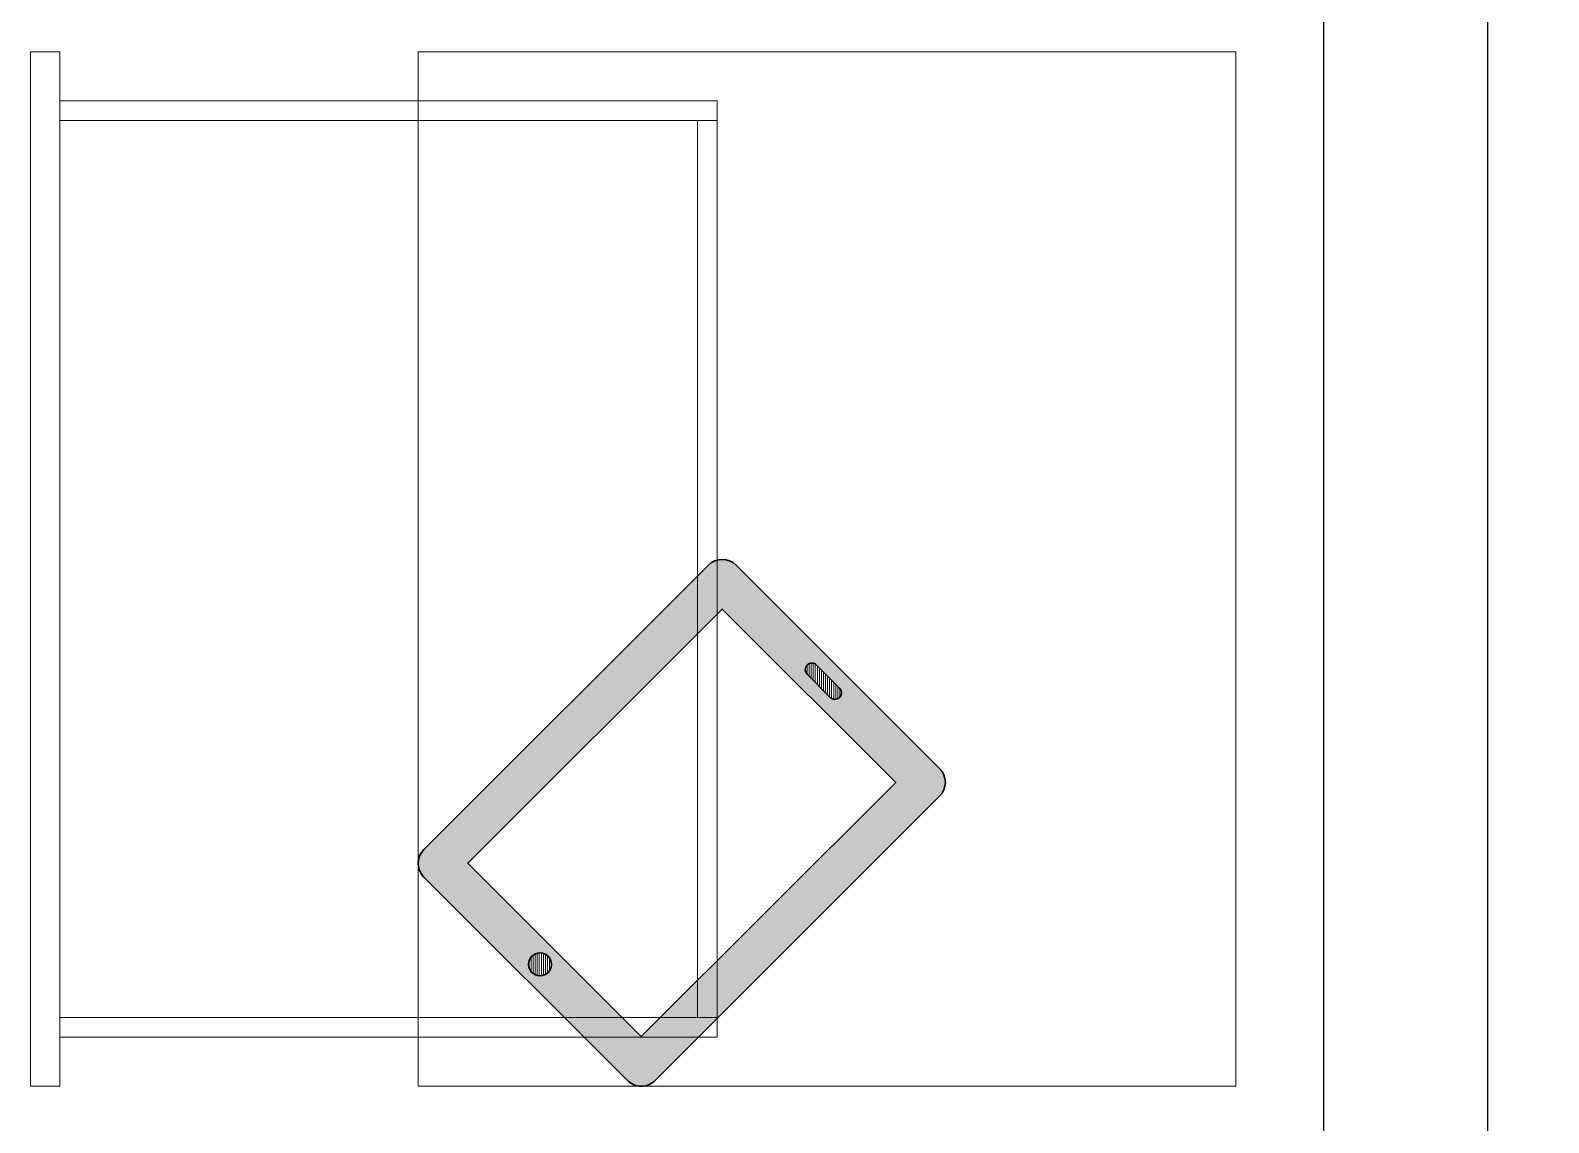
# Model space of a CAD drawing. Header units: feet. Extents: x 9819784 to 9831901, y -7052673 to -7045588.
# Drawn here: x 9830035 to 9830964, y -7049606 to -7048938 of the extents above; entities that cross this region are included whole.
import ezdxf

# ---------------------------------------------------------------- set-up
doc = ezdxf.new("R2010")
doc.units = ezdxf.units.FT
doc.header["$LTSCALE"] = 33
doc.header["$MEASUREMENT"] = 0
doc.linetypes.add('HIDDEN2', pattern=[4.7624999999999975, 3.174999999999998, -1.587499999999999])
for name, color, linetype, lineweight in [('Door', 2, 'Continuous', 13), ('LENS-DOOR', 34, 'Continuous', 20), ('LENS-FURNITURE', 13, 'Continuous', 9), ('LENS-PARTITION', 21, 'Continuous', 25)]:
    doc.layers.add(name, color=color, linetype=linetype, lineweight=lineweight)

# ---------------------------------------------------------------- blocks, each defined once
blk = doc.blocks.new('TRIAL SET CABINET 633x500')
at = {"layer": 'LENS-FURNITURE'}
h = blk.add_hatch(color=9, dxfattribs=at)
h.dxf.hatch_style = 1
edge = h.paths.add_edge_path()
edge.add_line((-8.54246803093703, -981.9670201920668), (115.9083254579454, -857.5162267031847))
edge.add_arc((107.4230440836399, -849.030945328879), 12.00000000009463, 315, 405)
edge.add_line((115.9083254579454, -840.5456639545736), (-58.03994271345434, -666.5973957831737))
edge.add_arc((-66.52522408775982, -675.0826771574792), 12.00000000009463, 45.00000000000002, 135)
edge.add_line((-75.01050546206531, -666.5973957831737), (-199.4612989509478, -791.0481892720562))
edge.add_arc((-190.9760175766423, -799.5334706454303), 11.99999999943607, 135.0000000031442, 225.0000000031442)
edge.add_line((-199.4612989500165, -808.0187520197359), (-25.5130307786167, -981.967020191136))
edge.add_arc((-17.02774940431148, -973.4817388177615), 11.99999999943605, 224.9999999968574, 314.9999999968578)
h.paths.add_polyline_path([(-17.02774940524252, -955.0969625067663), (89.03826777357607, -849.0309453279477), (-66.52522408775982, -693.4674534666119), (-172.5912412665784, -799.5334706454305)], flags=16)
edge = h.paths.add_edge_path(flags=16)
edge.add_line((-138.2965623782947, -741.9042679787381), (-124.1544267544522, -727.7621323548956))
edge.add_arc((-121.3259996296837, -730.5905594796641), 4.000000000031514, 45.00000000000051, 134.9999999999996, ccw=False)
edge.add_arc((-121.3259996296838, -730.5905594796641), 4.000000000031584, -45.000000000000625, 44.999999999999375, ccw=False)
edge.add_line((-118.4975725049153, -733.4189866044327), (-132.6397081287578, -747.561122228275))
edge.add_arc((-135.4681352535263, -744.7326951035067), 4.000000000031524, 225.0000000000006, 314.99999999999966, ccw=False)
edge.add_arc((-135.4681352535261, -744.7326951035066), 4.000000000031665, 135.0000000000006, 225.0000000000006, ccw=False)
edge = h.paths.add_edge_path(flags=16)
edge.add_arc((44.84409394953398, -910.9027886827243), 7, 0, 360)
at = {"layer": 'LENS-FURNITURE', "lineweight": 0}
h = blk.add_hatch(dxfattribs=at)
h.set_pattern_fill('ANSI31', color=252, scale=10, angle=405)
h.set_pattern_definition([(90, (-3772352.875833935, -3684050.327587578), (-1.25, 2e-16), [])])
edge = h.paths.add_edge_path()
edge.add_line((-138.2965623782947, -741.9042679787381), (-124.1544267544522, -727.7621323548956))
edge.add_arc((-121.3259996296837, -730.5905594796641), 4.000000000031514, 45.00000000000051, 134.9999999999996, ccw=False)
edge.add_arc((-121.3259996296838, -730.5905594796641), 4.000000000031584, -45.000000000000625, 44.999999999999375, ccw=False)
edge.add_line((-118.4975725049153, -733.4189866044327), (-132.6397081287578, -747.561122228275))
edge.add_arc((-135.4681352535263, -744.7326951035067), 4.000000000031524, 225.0000000000006, 314.99999999999966, ccw=False)
edge.add_arc((-135.4681352535261, -744.7326951035066), 4.000000000031665, 135.0000000000006, 225.0000000000006, ccw=False)
edge = h.paths.add_edge_path()
edge.add_arc((44.84409394953398, -910.9027886827243), 7, 0, 360)
at = {"layer": 'LENS-FURNITURE'}
blk.add_lwpolyline([(119.4230440827086, -352.4817388160154), (119.4230440827086, -985.4817388160156), (-380.5769559172913, -985.4817388160156), (-380.5769559172913, -352.4817388160154)], close=True, dxfattribs=at)
at = {"layer": 'LENS-FURNITURE', "color": 146}
for points in [[(338.5359051078558, -352.4817388160154), (338.5359051078558, -985.4817388160156), (356.5359051078559, -985.4817388160156), (356.5359051078559, -352.4817388160154)], [(-63.4640948921442, -382.4817388160154), (-63.4640948921442, -394.4817388160154), (338.5359051078558, -394.4817388160154), (338.5359051078558, -382.4817388160154)], [(-63.4640948921442, -394.4817388160154), (-63.4640948921442, -943.4817388160153), (-51.4640948921442, -943.4817388160153), (-51.4640948921442, -394.4817388160154)], [(-63.4640948921442, -955.4817388160152), (-63.4640948921442, -943.4817388160153), (338.5359051078558, -943.4817388160153), (338.5359051078558, -955.4817388160152)]]:
    blk.add_lwpolyline(points, close=True, dxfattribs=at)
at = {"layer": 'LENS-FURNITURE', "color": 18, "lineweight": 30}
for points in [[(-8.54246803093703, -981.9670201920668), (115.9083254579454, -857.5162267031847, 0.4142135623730951), (115.9083254579454, -840.5456639545736), (-58.03994271345434, -666.5973957831737, 0.4142135623730951), (-75.01050546206531, -666.5973957831737), (-199.4612989509478, -791.0481892720562, 0.4142135623730951), (-199.4612989500165, -808.0187520197359), (-25.51303077861669, -981.967020191136, 0.4142135623730951)], [(-138.2965623782947, -741.9042679787381), (-124.1544267544522, -727.7621323548956, -0.4142135623730951), (-118.4975725049153, -727.7621323548956), (-118.4975725049153, -727.7621323548956, -0.4142135623730951), (-118.4975725049153, -733.4189866044327), (-132.6397081287578, -747.561122228275, -0.4142135623730951), (-138.2965623782947, -747.561122228275), (-138.2965623782947, -747.561122228275, -0.4142135623730951)]]:
    blk.add_lwpolyline(points, format="xyb", close=True, dxfattribs=at)
blk.add_lwpolyline([(-17.02774940524252, -955.0969625067663), (89.03826777357607, -849.0309453279477), (-66.52522408775982, -693.4674534666119), (-172.5912412665784, -799.5334706454305)], close=True, dxfattribs=at)
blk.add_circle((44.84409394953398, -910.9027886827243), 7, dxfattribs=at)
blk = doc.blocks.new('*U50')
at = {"layer": 'LENS-DOOR'}
for p, q in [((548120.2320027523, 1779249.428635961), (548120.2320027453, 1778574.74113736)), ((548120.2320027523, 1779249.428635961), (548152.1070027578, 1779249.428635947)), ((548152.1070027316, 1778574.741137346), (548152.1070027578, 1779249.428635947)), ((547437.5757527299, 1778574.741137398), (547474.763252741, 1778574.741137389)), ((547437.575752725, 1778569.428637378), (547437.5757527299, 1778574.741137398)), ((547474.7632527268, 1778540.209887454), (547474.763252741, 1778574.741137389)), ((548120.2320027453, 1778574.74113736), (548152.1070027316, 1778574.741137346)), ((548191.9507527576, 1778574.741137379), (548154.7632527369, 1778574.741137346)), ((548154.7632527275, 1778540.209887416), (548154.7632527369, 1778574.741137346)), ((548191.950752748, 1778569.428637359), (548191.9507527576, 1778574.741137379)), ((547432.2632527433, 1778569.428637402), (547437.575752725, 1778569.428637378)), ((547432.2632527194, 1778483.28963872), (547432.2632527433, 1778569.428637402)), ((548197.2632527373, 1778569.428637359), (548191.950752748, 1778569.428637359)), ((548197.2632527252, 1778483.289638711), (548197.2632527373, 1778569.428637359)), ((547474.7632527268, 1778540.209887454), (547485.3882527311, 1778540.209887435)), ((547485.3882527287, 1778477.977138734), (547485.3882527311, 1778540.209887435)), ((548144.1382527421, 1778477.977138672), (548144.1382527279, 1778540.209887387)), ((548154.7632527275, 1778540.209887416), (548144.1382527279, 1778540.209887387)), ((547432.2632527194, 1778483.28963872), (547437.5757527275, 1778483.28963872)), ((547437.5757527275, 1778477.977138743), (547437.5757527275, 1778483.28963872)), ((547437.5757527275, 1778477.977138743), (547485.3882527287, 1778477.977138734)), ((548191.9507527337, 1778477.977138692), (548144.1382527421, 1778477.977138672)), ((548191.9507527337, 1778477.977138692), (548191.9507527337, 1778483.289638711)), ((548197.2632527252, 1778483.289638711), (548191.9507527337, 1778483.289638711))]:
    blk.add_line(p, q, dxfattribs=at)
at = {"layer": 'LENS-DOOR', "color": 7, "linetype": 'HIDDEN2'}
blk.add_ellipse((548152.1070027316, 1778574.741137346), major_axis=(-674.6874999987274, 0.0035119641540712), ratio=0.9999999979146821, start_param=-1.570791121506941, end_param=0.0512086788949202, dxfattribs=at)

msp = doc.modelspace()

# ---------------------------------------------------------------- linework, layer by layer
at = {"layer": 'LENS-PARTITION'}
msp.add_lwpolyline([(9830926.325067952, -7049823.158378952), (9830826.325067952, -7049823.158378952), (9830826.325067952, -7048223.158378952), (9830926.325067952, -7048223.158378952)], close=True, dxfattribs=at)

# ---------------------------------------------------------------- block references
at = {"layer": 'Door'}
msp.add_blockref('*U50', (9283494.06181522, -8828299.517517012), dxfattribs=at)
at = {"layer": 'LENS-FURNITURE', "xscale": -1}
msp.add_blockref('TRIAL SET CABINET 633x500', (9830391.930071222, -7048598.158378951), dxfattribs=at)

doc.saveas('drawing.dxf')
